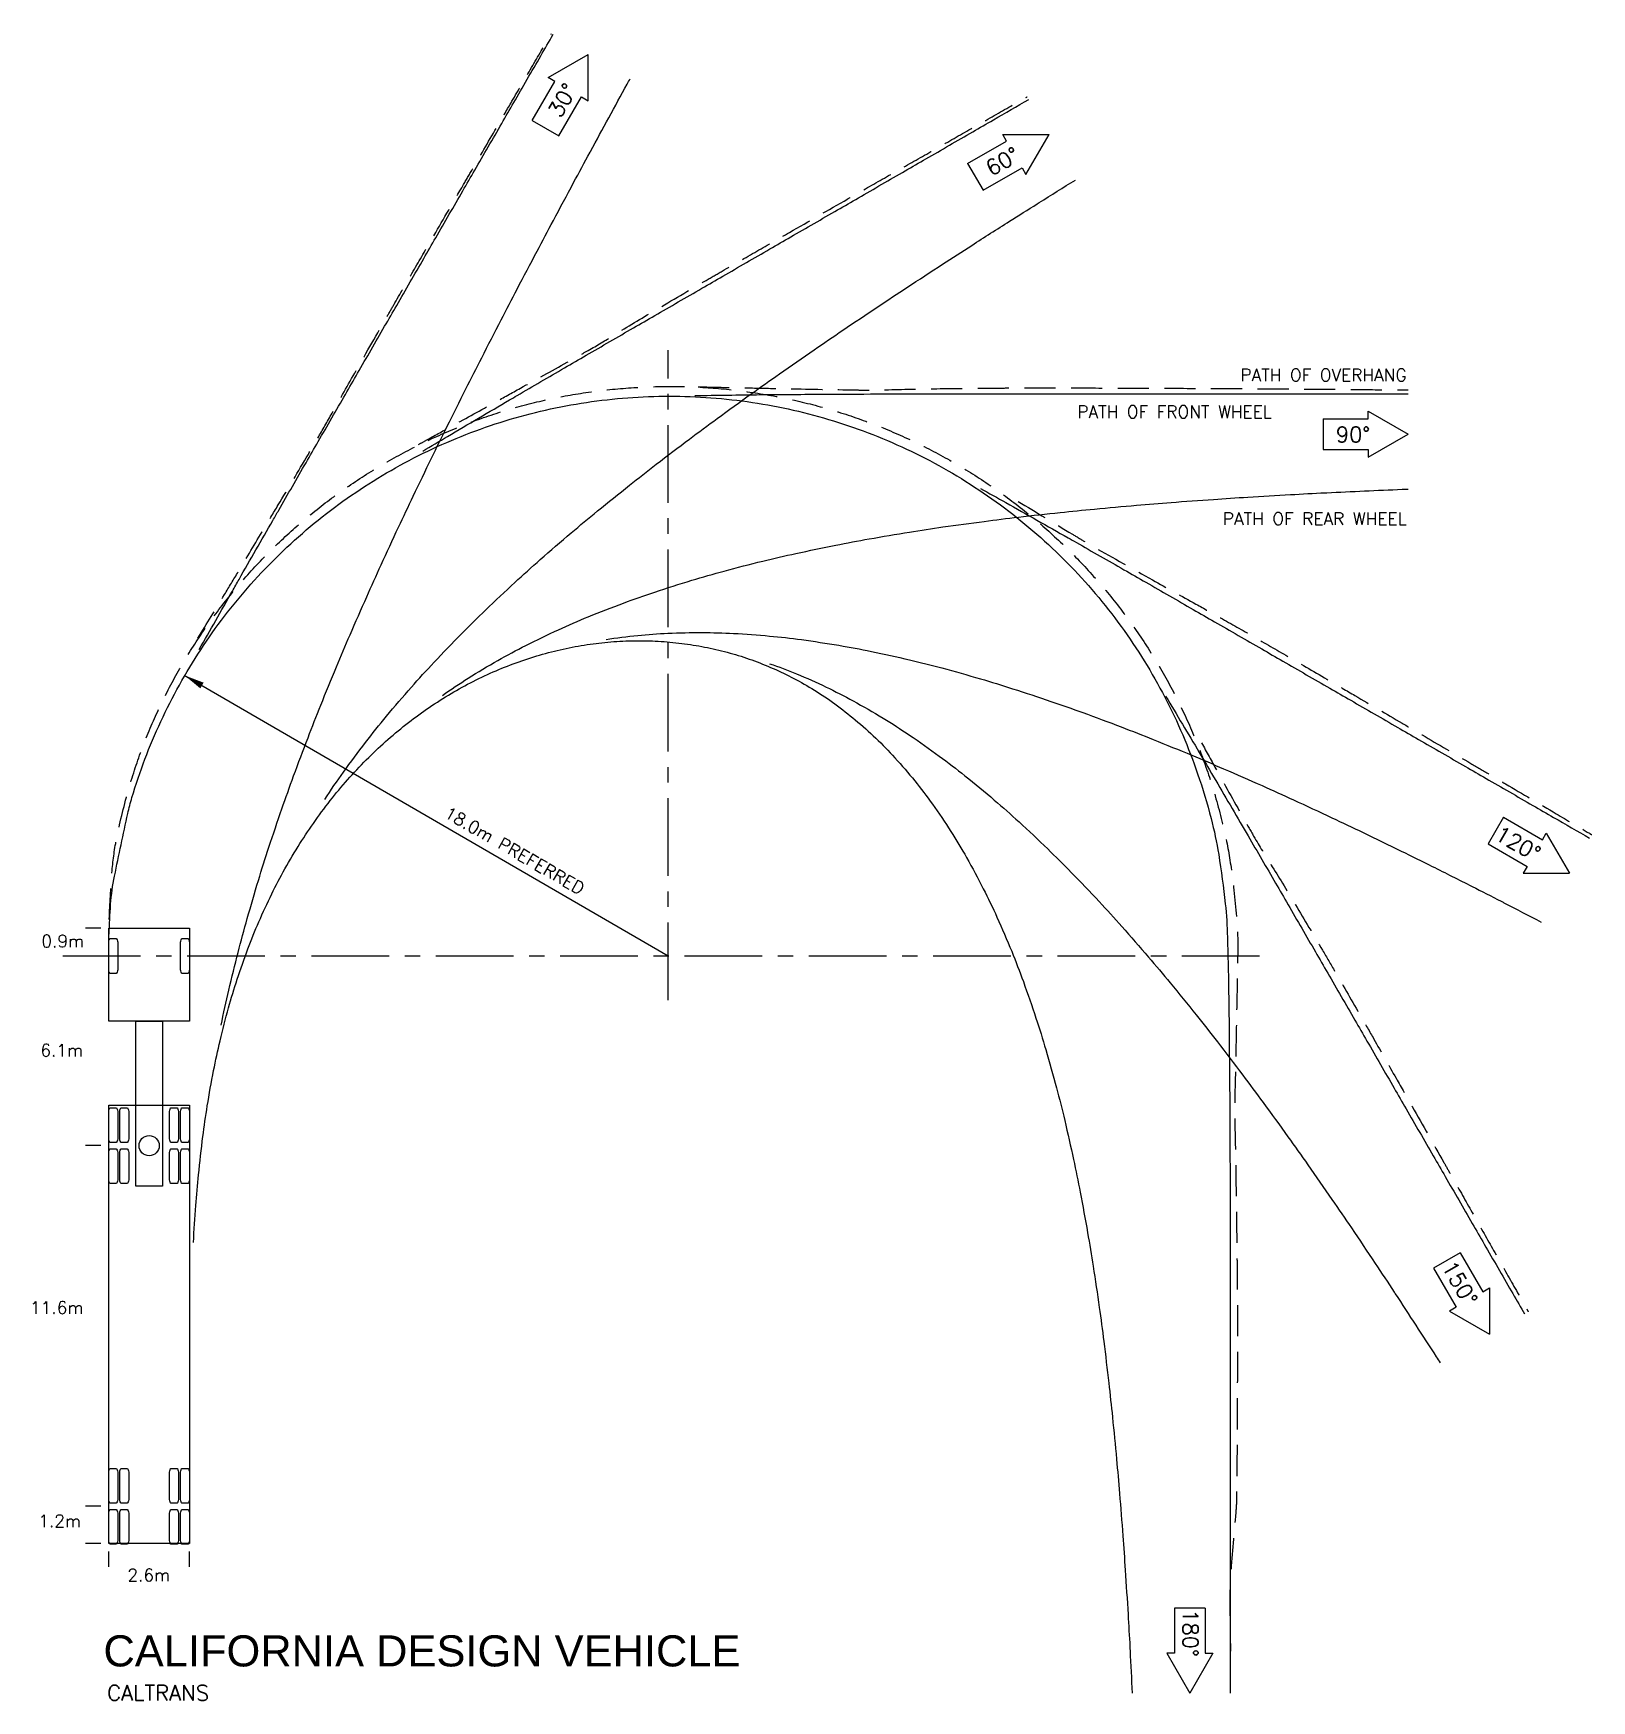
# Model space of a CAD drawing. Extents: x -20.4 to 29.7, y -24 to 29.7.
import ezdxf
from ezdxf.enums import TextEntityAlignment as Align

# ---------------------------------------------------------------- set-up
doc = ezdxf.new("R2010")
doc.units = 0
doc.header["$LTSCALE"] = 2
doc.header["$MEASUREMENT"] = 0
doc.linetypes.add('CENTER', pattern=[2, 1.25, -0.25, 0.25, -0.25])
doc.linetypes.add('DASHED', pattern=[0.75, 0.5, -0.25])
for name, color, linetype in [('DIMS', 1, 'CONTINUOUS'), ('OVERHANG', 2, 'DASHED'), ('TEXT', 4, 'CONTINUOUS'), ('VEHICLE', 7, 'CONTINUOUS'), ('WHEELS', 3, 'CONTINUOUS')]:
    doc.layers.add(name, color=color, linetype=linetype)
doc.styles.add('SANSSERIF', font='SAS_____.pfb', dxfattribs={"height": 2})
doc.styles.get("Standard").update_dxf_attribs({"font": 'ROMANS.shx'})

msp = doc.modelspace()

# ---------------------------------------------------------------- linework, layer by layer
at = {"layer": 'DIMS', "linetype": 'CENTER'}
for p, q in [((0, -1.423), (0, 19.486)), ((-19.479, 0), (19.479, 0))]:
    msp.add_line(p, q, dxfattribs=at)
at = {"layer": 'DIMS'}
for p, q in [((-15.571, 9.03), (0, 0)), ((-18.25, 0.9), (-18.75, 0.9)), ((-18.25, -6.1), (-18.75, -6.1)), ((-18.25, -17.7), (-18.75, -17.7)), ((-18.25, -18.9), (-18.75, -18.9)), ((-18, -19.65), (-18, -19.15)), ((-15.4, -19.65), (-15.4, -19.15))]:
    msp.add_line(p, q, dxfattribs=at)
msp.add_solid([(-15.054, 8.606), (-14.947, 8.791), (-15.554, 9.02)], dxfattribs=at)
at = {"layer": 'OVERHANG', "flags": 128}
for points in [[(-15.129, 10.218, -0.000983), (-14.277, 11.623, 0.001879), (-13.833, 12.358, 0.00013), (-13.016, 13.723, 0.000227), (-12.549, 14.505, 0.000785), (-11.587, 16.123, 0.002387), (-11.274, 16.657, 0.003674), (-10.818, 17.457, -0.002142), (-10.039, 18.832, -0.000195), (-9.032, 20.592, -0.000838), (-8.796, 21.002, -0.000328), (-8.167, 22.091, -0.000332), (-7.543, 23.167, -0.000054), (-6.587, 24.813, -0.000171), (-6.287, 25.33, -0.000018), (-5.474, 26.726, -0.000032), (-5.029, 27.491, -0.000015), (-4.4, 28.572, 0.000035), (-3.771, 29.653, 0), (-3.758, 29.674, 0.00005)], [(-8.035, 16.45, -0.000032), (-7.748, 16.609, -0.000258), (-6.949, 17.051, -0.000025), (-5.568, 17.814, 0.000043), (-4.759, 18.261, 0.00082), (-3.254, 19.096, 0.001808), (-2.574, 19.478, 0.010103), (-1.75, 19.967, -0.006265), (-0.429, 20.765, -0.000523), (1.217, 21.729, -0.00168), (1.731, 22.027, -0.000074), (2.851, 22.671, -0.000079), (3.899, 23.273, -0.000049), (5.771, 24.348, -0.000311), (6.068, 24.518, -0.001573), (7.155, 25.136, 0.000548), (8.243, 25.754, 0.0001), (9.329, 26.373, -0.00026), (10.416, 26.992, -0.000139), (11.492, 27.605, 0.000009), (11.546, 27.636, 0.000081)], [(-17.983, 1.17, -0.001096), (-17.978, 1.289, -0.009751), (-17.89, 2.745, -0.030489), (-17.738, 3.817, -0.02023), (-17.347, 5.401, -0.019495), (-16.917, 6.695, -0.019587), (-16.389, 7.944, -0.01908), (-15.754, 9.172, -0.019642), (-15.048, 10.313, -0.018991), (-14.246, 11.409, -0.01885), (-13.357, 12.449, -0.0185), (-12.381, 13.432, -0.0191), (-11.366, 14.31, -0.018796), (-10.281, 15.115, -0.018444), (-9.117, 15.85, -0.0183), (-7.911, 16.493, -0.018359), (-6.666, 17.044, -0.019229), (-5.37, 17.504, -0.01953), (-4.062, 17.858, -0.018952), (-2.738, 18.108, -0.01849), (-1.365, 18.263, -0.017982), (0.017, 18.317, -0.018482), (1.362, 18.271, -0.01894), (2.709, 18.124, -0.018687), (4.06, 17.873, -0.018691), (5.38, 17.524, -0.01872), (6.669, 17.077, -0.018708), (7.921, 16.536, -0.018691), (9.13, 15.901, -0.018661), (10.288, 15.179, -0.018681), (11.389, 14.372, -0.018686), (12.426, 13.486, -0.018683), (13.395, 12.524, -0.018679), (14.289, 11.492, -0.01868), (15.103, 10.397, -0.018678), (15.834, 9.244, -0.018679), (16.476, 8.04, -0.018677), (17.027, 6.791, -0.018678), (17.483, 5.505, -0.018677), (17.875, 4.064, -0.022548), (18.101, 2.848, -0.014806), (18.285, 1.162, -0.024288), (18.317, 0.128, -0.000211), (18.292, -1.238, -0.000258), (18.27, -2.355, -0.000622), (18.226, -4.463, 0.003335), (18.22, -4.856, 0.008433), (18.224, -5.466, -0.002719), (18.261, -7.357, -0.000144), (18.288, -9.344, -0.000557), (18.294, -9.858, -0.001437), (18.304, -11.045, -0.001297), (18.308, -12.359, -0.000784), (18.307, -12.722, -0.000133), (18.3, -14.86, -0.001072), (18.293, -16.09, -0.001037), (18.281, -17.361, -0.020001), (18.253, -17.894, 0.005402), (18.093, -19.862, 0.017089), (18.062, -20.731, 0.009105), (18.088, -22.363)], [(0.958, 18.304, -0.002255), (1.239, 18.3, -0.000391), (2.703, 18.269, 0.000552), (3.741, 18.248, 0.000337), (5.883, 18.207, 0.002009), (6.242, 18.202, 0.010664), (7.088, 18.212, -0.005452), (8.743, 18.247, -0.000473), (10.711, 18.267, -0.001746), (11.244, 18.269, -0.000579), (12.584, 18.27, -0.000668), (13.745, 18.268, -0.0001), (15.361, 18.263, -0.000183), (16.246, 18.259, -0.000166), (18.007, 18.251, -0.000396), (18.747, 18.247, -0.000301), (19.545, 18.241, -0.000141), (21.248, 18.228, -0.00025), (22.498, 18.216, 0.000959), (23.749, 18.205, 0.000011), (23.799, 18.205, -0.000142)], [(11.255, 14.62, -0.000281), (12.998, 13.566, 0.001235), (13.396, 13.326, 0.006357), (13.689, 13.156, 0.000999), (15.573, 12.097, 0.001127), (16.973, 11.318, -0.002005), (17.758, 10.879, -0.001703), (18.82, 10.275, -0.001624), (19.928, 9.635, -0.000239), (21.271, 8.853, -0.000392), (22.089, 8.375, -0.000047), (23.602, 7.49, -0.000111), (24.247, 7.112, -0.000114), (25.815, 6.193, -0.000302), (26.405, 5.846, -0.00015), (26.934, 5.535, -0.000049), (28.56, 4.577, -0.000125), (29.627, 3.948, 0.000069), (29.702, 3.904, 0.000183)], [(17.152, 6.859, 0.002146), (17.644, 5.965, 0.001289), (18.54, 4.361, 0.003569), (18.87, 3.785, 0.009762), (19.427, 2.868, -0.00733), (20.175, 1.65, -0.000854), (21.042, 0.186, -0.001818), (21.445, -0.504, -0.000666), (22.282, -1.952, -0.001344), (22.694, -2.671, -0.00012), (23.411, -3.932, -0.000166), (23.93, -4.845, -0.000056), (24.947, -6.638, -0.000263), (25.164, -7.021, -0.000467), (25.779, -8.11, 0.000331), (26.394, -9.199, 0.000063), (27.01, -10.287, -0.000049), (27.626, -11.375, -0.000009), (27.663, -11.441, 0.001096)]]:
    msp.add_lwpolyline(points, format="xyb", dxfattribs=at)
at = {"layer": 'TEXT'}
for p, q in [((-3.864, 28.25), (-2.577, 28.993)), ((-2.577, 27.507), (-2.577, 28.993)), ((-4.374, 26.871), (-3.65, 28.126)), ((-3.65, 28.126), (-3.864, 28.25)), ((-3.517, 26.375), (-2.792, 27.631)), ((-2.792, 27.631), (-2.577, 27.507)), ((-4.374, 26.871), (-3.517, 26.375)), ((10.76, 26.423), (12.246, 26.423)), ((10.884, 26.208), (10.76, 26.423)), ((11.503, 25.136), (12.246, 26.423)), ((9.629, 25.484), (10.884, 26.208)), ((9.629, 25.484), (10.124, 24.626)), ((10.124, 24.626), (11.379, 25.35)), ((11.379, 25.35), (11.503, 25.136)), ((21.063, 17.281), (22.512, 17.281)), ((21.063, 17.281), (21.063, 16.29)), ((22.512, 17.528), (23.799, 16.785)), ((22.512, 17.281), (22.512, 17.528)), ((22.512, 16.042), (23.799, 16.785)), ((21.063, 16.29), (22.512, 16.29)), ((22.512, 16.29), (22.512, 16.042)), ((26.863, 4.46), (26.368, 3.602)), ((26.863, 4.46), (28.118, 3.735)), ((28.118, 3.735), (28.242, 3.95)), ((28.242, 3.95), (28.985, 2.663)), ((26.368, 3.602), (27.623, 2.877)), ((27.623, 2.877), (27.499, 2.663)), ((27.499, 2.663), (28.985, 2.663)), ((25.476, -9.544), (24.618, -10.039)), ((25.476, -9.544), (26.201, -10.799)), ((24.618, -10.039), (25.343, -11.294)), ((26.201, -10.799), (26.415, -10.675)), ((26.415, -10.675), (26.415, -12.161)), ((25.343, -11.294), (25.129, -11.418)), ((25.129, -11.418), (26.415, -12.161)), ((17.273, -20.978), (16.283, -20.978)), ((16.283, -20.978), (16.283, -22.427)), ((17.273, -20.978), (17.273, -22.427)), ((16.035, -22.427), (16.778, -23.714)), ((16.283, -22.427), (16.035, -22.427)), ((17.521, -22.427), (16.778, -23.714)), ((17.273, -22.427), (17.521, -22.427))]:
    msp.add_line(p, q, dxfattribs=at)
at = {"layer": 'VEHICLE'}
for points in [[(-15.4, 0.9), (-15.4, -2.1), (-18, -2.1), (-18, 0.9)], [(-16.267, -2.1), (-16.267, -7.4), (-17.133, -7.4), (-17.133, -2.1)], [(-15.4, -4.8), (-15.4, -18.9), (-18, -18.9), (-18, -4.8)]]:
    msp.add_lwpolyline(points, close=True, dxfattribs=at)
for points in [[(-17.709, -0.402, -0.14), (-17.745, -0.552, -0.24), (-17.765, -0.559), (-17.944, -0.559, -0.24), (-17.964, -0.552, -0.14), (-18, -0.402), (-18, 0.402, -0.14), (-17.964, 0.552, -0.24), (-17.944, 0.559), (-17.765, 0.559, -0.24), (-17.745, 0.552, -0.14), (-17.709, 0.402)], [(-15.4, -0.402, -0.14), (-15.436, -0.552, -0.24), (-15.456, -0.559), (-15.635, -0.559, -0.24), (-15.655, -0.552, -0.14), (-15.691, -0.402), (-15.691, 0.402, -0.14), (-15.655, 0.552, -0.24), (-15.635, 0.559), (-15.456, 0.559, -0.24), (-15.436, 0.552, -0.14), (-15.4, 0.402)], [(-18, -5.037, -0.14), (-17.964, -4.887, -0.24), (-17.944, -4.881), (-17.765, -4.881, -0.24), (-17.745, -4.887, -0.14), (-17.709, -5.037), (-17.709, -5.842, -0.14), (-17.745, -5.992, -0.24), (-17.765, -5.998), (-17.944, -5.998, -0.24), (-17.964, -5.992, -0.14), (-18, -5.842)], [(-17.646, -5.037, -0.14), (-17.61, -4.887, -0.24), (-17.59, -4.881), (-17.411, -4.881, -0.24), (-17.391, -4.887, -0.14), (-17.355, -5.037), (-17.355, -5.842, -0.14), (-17.391, -5.992, -0.24), (-17.411, -5.998), (-17.59, -5.998, -0.24), (-17.61, -5.992, -0.14), (-17.646, -5.842)], [(-16.045, -5.037, -0.14), (-16.009, -4.887, -0.24), (-15.989, -4.881), (-15.81, -4.881, -0.24), (-15.79, -4.887, -0.14), (-15.754, -5.037), (-15.754, -5.842, -0.14), (-15.79, -5.992, -0.24), (-15.81, -5.998), (-15.989, -5.998, -0.24), (-16.009, -5.992, -0.14), (-16.045, -5.842)], [(-15.691, -5.037, -0.14), (-15.655, -4.887, -0.24), (-15.635, -4.881), (-15.456, -4.881, -0.24), (-15.436, -4.887, -0.14), (-15.4, -5.037), (-15.4, -5.842, -0.14), (-15.436, -5.992, -0.24), (-15.456, -5.998), (-15.635, -5.998, -0.24), (-15.655, -5.992, -0.14), (-15.691, -5.842)], [(-18, -6.358, -0.14), (-17.964, -6.208, -0.24), (-17.944, -6.202), (-17.765, -6.202, -0.24), (-17.745, -6.208, -0.14), (-17.709, -6.358), (-17.709, -7.163, -0.14), (-17.745, -7.313, -0.24), (-17.765, -7.319), (-17.944, -7.319, -0.24), (-17.964, -7.313, -0.14), (-18, -7.163)], [(-17.646, -6.358, -0.14), (-17.61, -6.208, -0.24), (-17.59, -6.202), (-17.411, -6.202, -0.24), (-17.391, -6.208, -0.14), (-17.355, -6.358), (-17.355, -7.163, -0.14), (-17.391, -7.313, -0.24), (-17.411, -7.319), (-17.59, -7.319, -0.24), (-17.61, -7.313, -0.14), (-17.646, -7.163)], [(-16.045, -6.358, -0.14), (-16.009, -6.208, -0.24), (-15.989, -6.202), (-15.81, -6.202, -0.24), (-15.79, -6.208, -0.14), (-15.754, -6.358), (-15.754, -7.163, -0.14), (-15.79, -7.313, -0.24), (-15.81, -7.319), (-15.989, -7.319, -0.24), (-16.009, -7.313, -0.14), (-16.045, -7.163)], [(-15.691, -6.358, -0.14), (-15.655, -6.208, -0.24), (-15.635, -6.202), (-15.456, -6.202, -0.24), (-15.436, -6.208, -0.14), (-15.4, -6.358), (-15.4, -7.163, -0.14), (-15.436, -7.313, -0.24), (-15.456, -7.319), (-15.635, -7.319, -0.24), (-15.655, -7.313, -0.14), (-15.691, -7.163)], [(-18, -16.637, -0.14), (-17.964, -16.487, -0.24), (-17.944, -16.481), (-17.765, -16.481, -0.24), (-17.745, -16.487, -0.14), (-17.709, -16.637), (-17.709, -17.442, -0.14), (-17.745, -17.592, -0.24), (-17.765, -17.598), (-17.944, -17.598, -0.24), (-17.964, -17.592, -0.14), (-18, -17.442)], [(-17.646, -16.637, -0.14), (-17.61, -16.487, -0.24), (-17.59, -16.481), (-17.411, -16.481, -0.24), (-17.391, -16.487, -0.14), (-17.355, -16.637), (-17.355, -17.442, -0.14), (-17.391, -17.592, -0.24), (-17.411, -17.598), (-17.59, -17.598, -0.24), (-17.61, -17.592, -0.14), (-17.646, -17.442)], [(-16.045, -16.637, -0.14), (-16.009, -16.487, -0.24), (-15.989, -16.481), (-15.81, -16.481, -0.24), (-15.79, -16.487, -0.14), (-15.754, -16.637), (-15.754, -17.442, -0.14), (-15.79, -17.592, -0.24), (-15.81, -17.598), (-15.989, -17.598, -0.24), (-16.009, -17.592, -0.14), (-16.045, -17.442)], [(-15.691, -16.637, -0.14), (-15.655, -16.487, -0.24), (-15.635, -16.481), (-15.456, -16.481, -0.24), (-15.436, -16.487, -0.14), (-15.4, -16.637), (-15.4, -17.442, -0.14), (-15.436, -17.592, -0.24), (-15.456, -17.598), (-15.635, -17.598, -0.24), (-15.655, -17.592, -0.14), (-15.691, -17.442)], [(-18, -17.958, -0.14), (-17.964, -17.808, -0.24), (-17.944, -17.802), (-17.765, -17.802, -0.24), (-17.745, -17.808, -0.14), (-17.709, -17.958), (-17.709, -18.763, -0.14), (-17.745, -18.913, -0.24), (-17.765, -18.919), (-17.944, -18.919, -0.24), (-17.964, -18.913, -0.14), (-18, -18.763)], [(-17.646, -17.958, -0.14), (-17.61, -17.808, -0.24), (-17.59, -17.802), (-17.411, -17.802, -0.24), (-17.391, -17.808, -0.14), (-17.355, -17.958), (-17.355, -18.763, -0.14), (-17.391, -18.913, -0.24), (-17.411, -18.919), (-17.59, -18.919, -0.24), (-17.61, -18.913, -0.14), (-17.646, -18.763)], [(-16.045, -17.958, -0.14), (-16.009, -17.808, -0.24), (-15.989, -17.802), (-15.81, -17.802, -0.24), (-15.79, -17.808, -0.14), (-15.754, -17.958), (-15.754, -18.763, -0.14), (-15.79, -18.913, -0.24), (-15.81, -18.919), (-15.989, -18.919, -0.24), (-16.009, -18.913, -0.14), (-16.045, -18.763)], [(-15.691, -17.958, -0.14), (-15.655, -17.808, -0.24), (-15.635, -17.802), (-15.456, -17.802, -0.24), (-15.436, -17.808, -0.14), (-15.4, -17.958), (-15.4, -18.763, -0.14), (-15.436, -18.913, -0.24), (-15.456, -18.919), (-15.635, -18.919, -0.24), (-15.655, -18.913, -0.14), (-15.691, -18.763)]]:
    msp.add_lwpolyline(points, format="xyb", close=True, dxfattribs=at)
msp.add_circle((-16.7, -6.1), 0.325, dxfattribs=at)
at = {"layer": 'WHEELS', "flags": 128}
for points in [[(-15.089, 9.854, -0.00019), (-14.024, 11.731, -0.000931), (-13.806, 12.114, -0.000066), (-12.72, 14.009, -0.000377), (-12.53, 14.342, -0.000076), (-11.654, 15.864, -0.00017), (-11.26, 16.548, -0.000034), (-10.386, 18.064, -0.000076), (-9.996, 18.74, -0.000015), (-9.124, 20.252, -0.000034), (-8.737, 20.923, -0.000007), (-7.866, 22.433, -0.000015), (-7.48, 23.101, -0.000003), (-6.61, 24.608, -0.000007), (-6.225, 25.274, -0.000001), (-5.356, 26.78, -0.000003), (-4.972, 27.445, -0.000001), (-4.103, 28.951, -0.000001), (-3.703, 29.643)], [(-14.384, -2.224, -0.006541), (-14.136, -1.095, -0.005579), (-13.84, 0.109, -0.006076), (-13.543, 1.208, -0.004835), (-13.185, 2.427, -0.005434), (-12.845, 3.505, -0.004122), (-12.431, 4.731, -0.004737), (-12.052, 5.791, -0.003471), (-11.59, 7.02, -0.004056), (-11.179, 8.065, -0.002896), (-10.675, 9.295, -0.003433), (-10.238, 10.327, -0.002394), (-9.699, 11.556, -0.002871), (-9.239, 12.577, -0.001955), (-8.678, 13.791, -0.002358), (-8.204, 14.794, -0.001633), (-7.615, 16.013, -0.001966), (-7.119, 17.022, -0.001334), (-6.511, 18.24, -0.001619), (-6.003, 19.241, -0.001084), (-5.378, 20.458, -0.001325), (-4.861, 21.451, -0.000882), (-4.223, 22.666, -0.001081), (-3.698, 23.654, -0.000717), (-3.046, 24.873, -0.000891), (-2.518, 25.851, -0.000571), (-2.503, 25.878, -0.000007), (-1.324, 28.043, -0.000296), (-1.23, 28.215, -0.000554)], [(-7.896, 16.24, -0.002118), (-7.102, 16.712, -0.000107), (-5.107, 17.884, -0.000864), (-4.86, 18.029, -0.000183), (-3.341, 18.914, -0.000397), (-2.639, 19.321, -0.00008), (-1.12, 20.202, -0.000179), (-0.436, 20.598, -0.000036), (1.079, 21.474, -0.00008), (1.755, 21.865, -0.000016), (3.267, 22.739, -0.000035), (3.938, 23.126, -0.000007), (5.447, 23.998, -0.000016), (6.115, 24.384, -0.000003), (7.623, 25.254, -0.000007), (8.289, 25.639, -0.000001), (9.795, 26.509, -0.000003), (10.46, 26.892, -0.000001), (11.596, 27.549, -0.000001)], [(-11.051, 5.036, -0.010419), (-10.448, 5.914, -0.008389), (-9.737, 6.87, -0.009305), (-9.065, 7.709, -0.007137), (-8.264, 8.645, -0.008111), (-7.534, 9.447, -0.005996), (-6.656, 10.359, -0.006945), (-5.878, 11.126, -0.004991), (-4.936, 12.012, -0.005878), (-4.12, 12.747, -0.004115), (-3.125, 13.607, -0.004913), (-2.278, 14.312, -0.003353), (-1.252, 15.139, -0.004031), (-0.389, 15.814, -0.002799), (0.677, 16.624, -0.003361), (1.573, 17.287, -0.002283), (2.667, 18.079, -0.002766), (3.577, 18.723, -0.001853), (4.694, 19.499, -0.002262), (5.615, 20.126, -0.001507), (6.748, 20.887, -0.001845), (7.678, 21.502, -0.001223), (8.825, 22.251, -0.001501), (9.763, 22.856, -0.000991), (10.975, 23.629, -0.001355), (11.864, 24.19, -0.000667), (11.932, 24.233, -0.000013), (13.093, 24.957, -0.001203)], [(-17.989, 0.697, -0.010706), (-17.939, 1.663, -0.031569), (-17.813, 2.572, -0.004614), (-17.386, 4.583, -0.017885), (-17.253, 5.096, -0.018152), (-16.835, 6.329, -0.017934), (-16.324, 7.544, -0.018319), (-15.728, 8.713, -0.018089), (-15.041, 9.85, -0.01843), (-14.277, 10.927, -0.018243), (-13.428, 11.956, -0.018506), (-12.51, 12.914, -0.018366), (-11.517, 13.809, -0.018559), (-10.465, 14.625, -0.018458), (-9.349, 15.364, -0.018595), (-8.186, 16.017, -0.018524), (-6.973, 16.584, -0.01862), (-5.723, 17.058, -0.018571), (-4.439, 17.44, -0.018638), (-3.132, 17.724, -0.018604), (-1.805, 17.91, -0.01865), (-0.469, 17.998, -0.018626), (0.872, 17.985, -0.018658), (2.206, 17.873, -0.018642), (3.53, 17.661, -0.018663), (4.834, 17.351, -0.018652), (6.111, 16.945, -0.018667), (7.354, 16.445, -0.01866), (8.558, 15.853, -0.01867), (9.713, 15.174, -0.018665), (10.815, 14.41, -0.018672), (11.856, 13.566, -0.018668), (12.832, 12.646, -0.018673), (13.736, 11.657, -0.01867), (14.564, 10.602, -0.018674), (15.311, 9.489, -0.018672), (15.973, 8.323, -0.018674), (16.547, 7.111, -0.018673), (17.028, 5.859, -0.018675), (17.46, 4.424, -0.023645), (17.704, 3.266, -0.013704), (17.916, 1.681, -0.020246), (17.986, 0.601, -0.001371), (18.023, -1.081, -0.002434), (18.036, -2.028, -0.000136), (18.057, -4.325, -0.000999), (18.059, -4.637, -0.000213), (18.067, -6.398, -0.00046), (18.07, -7.211, -0.000094), (18.073, -8.968, -0.000208), (18.074, -9.761, -0.000042), (18.076, -11.512, -0.000093), (18.076, -12.294, -0.000018), (18.077, -14.041, -0.000041), (18.077, -14.817, -0.000008), (18.078, -16.561, -0.000018), (18.078, -17.333, -0.000004), (18.078, -19.074, -0.000008), (18.078, -19.843, -0.000002), (18.078, -21.583, -0.000004), (18.078, -22.351, -0.000001), (18.078, -23.714, -0.000002)], [(0.852, 18.026, -0.000372), (2.968, 18.054, -0.001539), (3.48, 18.059, -0.000154), (5.571, 18.071, -0.000648), (6.067, 18.074, -0.000134), (7.827, 18.079, -0.000295), (8.627, 18.08, -0.000059), (10.381, 18.082, -0.000132), (11.167, 18.083, -0.000026), (12.915, 18.084, -0.000059), (13.693, 18.084, -0.000012), (15.438, 18.085, -0.000026), (16.212, 18.085, -0.000005), (17.954, 18.085, -0.000012), (18.724, 18.085, -0.000002), (20.464, 18.085, -0.000005), (21.233, 18.085, -0.000001), (22.972, 18.085, -0.000002), (23.799, 18.085, 0)], [(-7.265, 8.381, -0.013369), (-6.436, 8.934, -0.011124), (-5.484, 9.503, -0.012053), (-4.583, 9.987, -0.009492), (-3.533, 10.494, -0.010586), (-2.573, 10.91, -0.007986), (-1.441, 11.352, -0.009117), (-0.437, 11.705, -0.00665), (0.759, 12.084, -0.007735), (1.796, 12.38, -0.005498), (3.041, 12.7, -0.006499), (4.101, 12.945, -0.004509), (5.384, 13.212, -0.005401), (6.46, 13.414, -0.00366), (7.757, 13.633, -0.004413), (8.835, 13.798, -0.003042), (10.16, 13.979, -0.003663), (11.262, 14.116, -0.002475), (12.603, 14.265, -0.003005), (13.709, 14.375, -0.002004), (15.063, 14.497, -0.002452), (16.171, 14.587, -0.001627), (17.533, 14.686, -0.001995), (18.643, 14.759, -0.001318), (20.017, 14.84, -0.001638), (21.123, 14.898, -0.00105), (21.179, 14.901, -0.000024), (23.609, 15.011, -0.000519), (23.799, 15.019, -0.001029)], [(10.04, 15.04, -0.00239), (10.859, 14.582, -0.000133), (12.858, 13.451, -0.000983), (13.128, 13.298, -0.00021), (14.656, 12.425, -0.000453), (15.362, 12.02, -0.000092), (16.885, 11.144, -0.000204), (17.572, 10.749, -0.000041), (19.09, 9.875, -0.000091), (19.767, 9.484, -0.000018), (21.28, 8.611, -0.000041), (21.952, 8.224, -0.000008), (23.462, 7.352, -0.000018), (24.131, 6.966, -0.000004), (25.639, 6.096, -0.000008), (26.305, 5.711, -0.000002), (27.812, 4.841, -0.000004), (28.476, 4.458, -0.000001), (29.635, 3.789, -0.000002)], [(-2.004, 10.18, -0.013347), (-0.984, 10.31, -0.014073), (-0.012, 10.38, -0.011469), (1.089, 10.402, -0.012507), (2.098, 10.375, -0.00969), (3.258, 10.291, -0.01087), (4.289, 10.174, -0.008091), (5.49, 9.992, -0.009286), (6.531, 9.796, -0.006698), (7.758, 9.525, -0.007842), (8.799, 9.263, -0.005499), (10.04, 8.915, -0.00654), (11.076, 8.597, -0.004463), (12.31, 8.19, -0.005355), (13.331, 7.83, -0.003714), (14.572, 7.366, -0.004455), (15.601, 6.963, -0.003022), (16.842, 6.455, -0.003659), (17.861, 6.022, -0.002448), (19.1, 5.478, -0.002988), (20.11, 5.021, -0.001987), (21.343, 4.447, -0.002434), (22.347, 3.971, -0.00161), (23.576, 3.374, -0.001978), (24.573, 2.881, -0.001304), (25.854, 2.238, -0.00178), (26.79, 1.761, -0.00088), (26.88, 1.714, -0.000021), (28.078, 1.092, -0.001583)], [(-15.275, -9.21, -0.003603), (-15.198, -8.026, -0.00745), (-15.112, -7.038, -0.005962), (-14.971, -5.807, -0.008992), (-14.829, -4.823, -0.00772), (-14.626, -3.684, -0.010332), (-14.418, -2.725, -0.009297), (-14.146, -1.669, -0.011488), (-13.867, -0.749, -0.010677), (-13.524, 0.228, -0.012482), (-13.172, 1.098, -0.011866), (-12.757, 1.994, -0.013336), (-12.332, 2.803, -0.01288), (-11.849, 3.617, -0.014068), (-11.353, 4.357, -0.013741), (-10.805, 5.085, -0.014695), (-10.244, 5.748, -0.01447), (-9.637, 6.386, -0.015234), (-9.017, 6.964, -0.015085), (-8.358, 7.508, -0.015697), (-7.689, 7.995, -0.015606), (-6.986, 8.441, -0.016095), (-6.276, 8.831, -0.016046), (-5.54, 9.176, -0.016438), (-4.801, 9.465, -0.016419), (-4.043, 9.706, -0.016734), (-3.285, 9.893, -0.016736), (-2.516, 10.028, -0.016989), (-1.752, 10.11, -0.017006), (-0.986, 10.14, -0.01721), (-0.229, 10.117, -0.017235), (0.524, 10.043, -0.017401), (1.26, 9.918, -0.017377), (1.986, 9.743, -0.017621), (2.688, 9.52, -0.017478), (3.377, 9.247, -0.018055), (4.038, 8.929, -0.017412), (4.699, 8.551, -0.018302), (5.36, 8.107, -0.017525), (6.015, 7.596, -0.016787), (6.673, 7.007, -0.016706), (7.292, 6.372, -0.014719), (7.928, 5.632, -0.0153), (8.495, 4.885, -0.012627), (9.089, 4.006, -0.013617), (9.596, 3.163, -0.010648), (10.132, 2.165, -0.011848), (10.573, 1.247, -0.008874), (11.045, 0.151, -0.010128), (11.421, -0.824, -0.007335), (11.827, -1.996, -0.008556), (12.144, -3.012, -0.006012), (12.488, -4.242, -0.007136), (12.75, -5.286, -0.004869), (13.035, -6.545, -0.005838), (13.25, -7.6, -0.004046), (13.487, -8.897, -0.004852), (13.666, -9.981, -0.003292), (13.862, -11.302, -0.003984), (14.008, -12.395, -0.002666), (14.168, -13.734, -0.003253), (14.287, -14.833, -0.002163), (14.418, -16.183, -0.002649), (14.514, -17.286, -0.001753), (14.62, -18.645, -0.002153), (14.698, -19.752, -0.001419), (14.788, -21.177, -0.001929), (14.848, -22.226, -0.000966), (14.853, -22.332, -0.000025), (14.921, -23.714, -0.001742)], [(3.258, 9.401, -0.015571), (4.128, 9.073, -0.013174), (5.076, 8.651, -0.014033), (5.943, 8.207, -0.011202), (6.907, 7.651, -0.01233), (7.758, 7.105, -0.009392), (8.718, 6.428, -0.010622), (9.543, 5.796, -0.007797), (10.487, 5.015, -0.009011), (11.281, 4.313, -0.006427), (12.203, 3.445, -0.007569), (12.964, 2.687, -0.005258), (13.859, 1.749, -0.006286), (14.589, 0.948, -0.004253), (15.447, -0.035, -0.005126), (16.143, -0.863, -0.003532), (16.98, -1.894, -0.004251), (17.662, -2.762, -0.002872), (18.476, -3.829, -0.003485), (19.136, -4.717, -0.002324), (19.931, -5.813, -0.002842), (20.571, -6.715, -0.001885), (21.348, -7.832, -0.002312), (21.974, -8.748, -0.001527), (22.738, -9.886, -0.00189), (23.349, -10.808, -0.001223), (23.384, -10.861, -0.000032), (24.702, -12.89, -0.000698), (24.824, -13.08, -0.001215)], [(15.998, 8.36, -0.000397), (17.077, 6.549, -0.001598), (17.343, 6.099, -0.00016), (18.4, 4.294, -0.000674), (18.651, 3.864, -0.00014), (19.535, 2.343, -0.000307), (19.937, 1.65, -0.000062), (20.816, 0.132, -0.000138), (21.21, -0.549, -0.000027), (22.085, -2.063, -0.000061), (22.475, -2.737, -0.000012), (23.347, -4.248, -0.000027), (23.734, -4.918, -0.000005), (24.606, -6.427, -0.000012), (24.991, -7.094, -0.000002), (25.861, -8.601, -0.000005), (26.245, -9.267, -0.000001), (27.115, -10.773, -0.000002), (27.499, -11.437, 0), (27.541, -11.511, -0.000001)]]:
    msp.add_lwpolyline(points, format="xyb", dxfattribs=at)

# ---------------------------------------------------------------- texts
at = {"layer": 'TEXT'}
for s, height, rotation, p in [('30%%d', 0.4953, 60, (-3.463, 26.922)), ('60%%d', 0.4953, 30, (10.398, 25.066)), ('18.0m PREFERRED', 0.4, 330, (-7.248, 4.486)), ('120%%d', 0.4953, 330, (26.547, 3.781)), ('150%%d', 0.4953, 300, (24.866, -9.99)), ('180%%d', 0.4953, 270, (16.546, -21.013))]:
    msp.add_text(s, height=height, rotation=rotation, dxfattribs=at).set_placement(p)
for s, p in [('PATH OF OVERHANG', (23.75, 18.486)), ('PATH OF FRONT WHEEL', (19.413, 17.302)), ('PATH OF REAR WHEEL', (23.75, 13.863)), ('0.9m', (-18.793, 0.279)), ('6.1m', (-18.826, -3.231)), ('11.6m', (-18.814, -11.508)), ('1.2m', (-18.893, -18.37)), ('2.6m', (-16.026, -20.111))]:
    msp.add_text(s, height=0.4, dxfattribs=at).set_placement(p, align=Align.RIGHT)
for s, height, p in [('90%%d', 0.4953, (21.475, 16.523)), ('CALTRANS', 0.5, (-18.046, -23.95))]:
    msp.add_text(s, height=height, dxfattribs=at).set_placement(p)
at = {"layer": 'TEXT', "style": 'SANSSERIF'}
msp.add_text('CALIFORNIA DESIGN VEHICLE', height=1, dxfattribs=at).set_placement((-18.17, -22.849))

doc.saveas('drawing.dxf')
